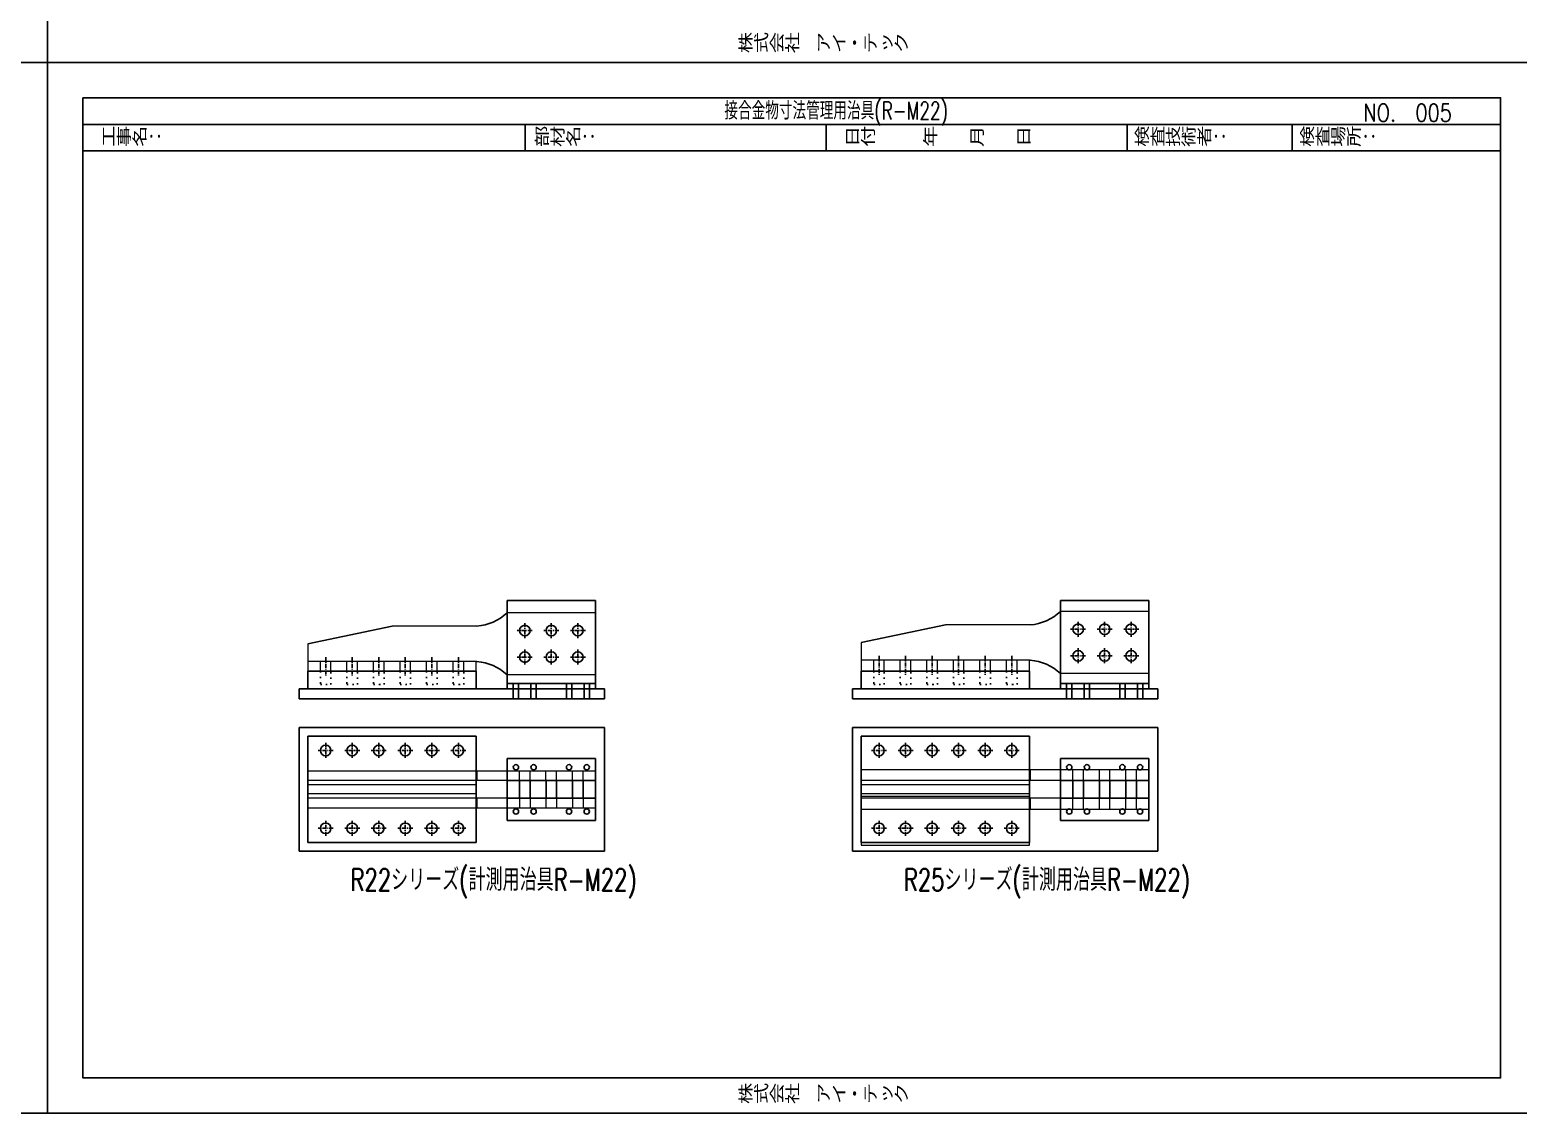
# Model space of a CAD drawing. Header units: millimetres. Extents: x 0 to 18796, y -11 to 7128.
# Drawn here: x 12028 to 15392, y 0 to 2450 of the extents above; entities that cross this region are included whole.
import ezdxf

# ---------------------------------------------------------------- set-up
doc = ezdxf.new("R2010")
doc.units = ezdxf.units.MM
doc.header["$LTSCALE"] = 5
doc.linetypes.add('CENTER1', pattern=[10, 6.25, -1.25, 1.25, -1.25])
doc.linetypes.add('DOT', pattern=[2.5, 0.625, -1.875])
doc.layers.get('0').update_dxf_attribs({"color": 255})
for name, color, linetype in [('01', 7, 'Continuous'), ('LAYER6', 7, 'Continuous'), ('溶接', 241, 'Continuous'), ('金物', 142, 'Continuous')]:
    doc.layers.add(name, color=color, linetype=linetype)
doc.styles.get("Standard").update_dxf_attribs({"font": 'simplex.shx', "width": 0.7, "height": 2.5, "bigfont": '@extfont2.shx'})
doc.styles.add('SUNPOU', font='simplex.shx', dxfattribs={"width": 0.7, "bigfont": 'extfont2.shx'})
doc.styles.add('SUNPOU2', font='simplex.shx', dxfattribs={"width": 0.7, "height": 50, "bigfont": 'extfont2.shx'})

msp = doc.modelspace()

# ---------------------------------------------------------------- linework, layer by layer
at = {"linetype": 'Continuous', "lineweight": -3}
for p, q in [((12148, 2236), (15352, 2236)), ((13148, 2176), (13148, 2236)), ((13828, 2176), (13828, 2236)), ((14508, 2176), (14508, 2236)), ((14881.301, 2176), (14881.301, 2236)), ((12148, 2176), (15352, 2176))]:
    msp.add_line(p, q, dxfattribs=at)
for points in [[(8704, 4752), (12068, 4752), (12068, 2376), (8704, 2376)], [(12068, 4752), (15432, 4752), (15432, 2376), (12068, 2376)], [(8704, 2376), (12068, 2376), (12068, 0), (8704, 0)], [(12068, 2376), (15432, 2376), (15432, 0), (12068, 0)], [(12148, 2296), (15352, 2296), (15352, 80), (12148, 80)]]:
    msp.add_lwpolyline(points, close=True, dxfattribs=at)
at = {"layer": '01', "linetype": 'DOT'}
for p, q in [((12684.754, 999.393), (12684.754, 969.393)), ((12708.754, 969.393), (12708.754, 999.393)), ((12744.754, 999.393), (12744.754, 969.393)), ((12768.754, 969.393), (12768.754, 999.393)), ((12804.754, 999.393), (12804.754, 969.393)), ((12828.754, 969.393), (12828.754, 999.393)), ((12864.754, 999.393), (12864.754, 969.393)), ((12888.754, 969.393), (12888.754, 999.393)), ((12924.754, 999.393), (12924.754, 969.393)), ((12948.754, 969.393), (12948.754, 999.393)), ((12984.754, 999.393), (12984.754, 969.393)), ((13008.754, 969.393), (13008.754, 999.393)), ((13935.307, 999.393), (13935.307, 969.393)), ((13959.307, 969.393), (13959.307, 999.393)), ((13995.307, 999.393), (13995.307, 969.393)), ((14019.307, 969.393), (14019.307, 999.393)), ((14055.307, 999.393), (14055.307, 969.393)), ((14079.307, 969.393), (14079.307, 999.393)), ((14115.307, 999.393), (14115.307, 969.393)), ((14139.307, 969.393), (14139.307, 999.393)), ((14175.307, 999.393), (14175.307, 969.393)), ((14199.307, 969.393), (14199.307, 999.393)), ((14235.307, 999.393), (14235.307, 969.393)), ((14259.307, 969.393), (14259.307, 999.393)), ((12684.754, 969.393), (12708.754, 969.393)), ((12744.754, 969.393), (12768.754, 969.393)), ((12804.754, 969.393), (12828.754, 969.393)), ((12864.754, 969.393), (12888.754, 969.393)), ((12924.754, 969.393), (12948.754, 969.393)), ((12984.754, 969.393), (13008.754, 969.393)), ((13935.307, 969.393), (13959.307, 969.393)), ((13995.307, 969.393), (14019.307, 969.393)), ((14055.307, 969.393), (14079.307, 969.393)), ((14115.307, 969.393), (14139.307, 969.393)), ((14175.307, 969.393), (14199.307, 969.393)), ((14235.307, 969.393), (14259.307, 969.393))]:
    msp.add_line(p, q, dxfattribs=at)
at = {"layer": '01', "linetype": 'Continuous'}
for p, q in [((13120.754, 971.393), (13120.754, 959.393)), ((13120.754, 937.393), (13120.754, 959.393)), ((13132.754, 971.393), (13132.754, 959.393)), ((13132.754, 959.393), (13132.754, 937.393)), ((13160.754, 971.393), (13160.754, 959.393)), ((13160.754, 937.393), (13160.754, 959.393)), ((13172.754, 971.393), (13172.754, 959.393)), ((13172.754, 959.393), (13172.754, 937.393)), ((13240.754, 971.393), (13240.754, 959.393)), ((13240.754, 937.393), (13240.754, 959.393)), ((13252.754, 971.393), (13252.754, 959.393)), ((13252.754, 959.393), (13252.754, 937.393)), ((13280.754, 971.393), (13280.754, 959.393)), ((13280.754, 937.393), (13280.754, 959.393)), ((13292.754, 971.393), (13292.754, 959.393)), ((13292.754, 959.393), (13292.754, 937.393)), ((14371.307, 971.393), (14371.307, 959.393)), ((14371.307, 937.393), (14371.307, 959.393)), ((14383.307, 971.393), (14383.307, 959.393)), ((14383.307, 959.393), (14383.307, 937.393)), ((14411.307, 971.393), (14411.307, 959.393)), ((14411.307, 937.393), (14411.307, 959.393)), ((14423.307, 971.393), (14423.307, 959.393)), ((14423.307, 959.393), (14423.307, 937.393)), ((14491.307, 971.393), (14491.307, 959.393)), ((14491.307, 937.393), (14491.307, 959.393)), ((14503.307, 971.393), (14503.307, 959.393)), ((14503.307, 959.393), (14503.307, 937.393)), ((14531.307, 971.393), (14531.307, 959.393)), ((14531.307, 937.393), (14531.307, 959.393)), ((14543.307, 971.393), (14543.307, 959.393)), ((14543.307, 959.393), (14543.307, 937.393)), ((13134.754, 752.258), (13134.754, 712.258)), ((13158.754, 752.258), (13158.754, 712.258)), ((13194.754, 752.258), (13194.754, 712.258)), ((13218.754, 752.258), (13218.754, 712.258)), ((13254.754, 752.258), (13254.754, 712.258)), ((13278.754, 752.258), (13278.754, 712.258)), ((14385.307, 752.258), (14385.307, 712.258)), ((14409.307, 752.258), (14409.307, 712.258)), ((14445.307, 752.258), (14445.307, 712.258)), ((14469.307, 752.258), (14469.307, 712.258)), ((14505.307, 752.258), (14505.307, 712.258)), ((14529.307, 752.258), (14529.307, 712.258))]:
    msp.add_line(p, q, dxfattribs=at)
at = {"layer": '溶接', "linetype": 'Continuous'}
for p, q in [((13106.754, 975.393), (13106.754, 1159.393)), ((13106.754, 1159.393), (13306.754, 1159.393)), ((13306.754, 1159.393), (13306.754, 975.393)), ((14357.307, 975.393), (14357.307, 1159.393)), ((14357.307, 1159.393), (14557.307, 1159.393)), ((14557.307, 1159.393), (14557.307, 975.393)), ((12656.754, 959.393), (12656.754, 999.393)), ((12656.754, 999.393), (13036.754, 999.393)), ((13036.754, 999.393), (13036.754, 959.393)), ((13907.307, 959.393), (13907.307, 999.393)), ((13907.307, 999.393), (14287.307, 999.393)), ((14287.307, 999.393), (14287.307, 959.393)), ((12636.754, 959.393), (13326.754, 959.393)), ((12636.754, 937.393), (12636.754, 959.393)), ((13036.754, 959.393), (12656.754, 959.393)), ((13106.754, 975.393), (13106.754, 959.393)), ((13306.754, 971.393), (13106.754, 971.393)), ((13106.754, 959.393), (13306.754, 959.393)), ((13306.754, 959.393), (13306.754, 975.393)), ((13326.754, 959.393), (13326.754, 937.393)), ((13887.307, 959.393), (14577.307, 959.393)), ((13887.307, 937.393), (13887.307, 959.393)), ((14287.307, 959.393), (13907.307, 959.393)), ((14357.307, 975.393), (14357.307, 959.393)), ((14557.307, 971.393), (14357.307, 971.393)), ((14357.307, 959.393), (14557.307, 959.393)), ((14557.307, 959.393), (14557.307, 975.393)), ((14577.307, 959.393), (14577.307, 937.393)), ((13326.754, 937.393), (12636.754, 937.393)), ((14577.307, 937.393), (13887.307, 937.393)), ((12636.754, 872.258), (12636.754, 592.258)), ((12636.754, 872.258), (13326.754, 872.258)), ((12656.754, 852.258), (12656.754, 612.258)), ((12656.754, 852.258), (13036.754, 852.258)), ((13036.754, 852.258), (13036.754, 612.258)), ((13326.754, 592.258), (13326.754, 872.258)), ((13887.307, 872.258), (13887.307, 592.258)), ((13887.307, 872.258), (14577.307, 872.258)), ((13907.307, 852.258), (13907.307, 612.258)), ((13907.307, 852.258), (14287.307, 852.258)), ((14287.307, 852.258), (14287.307, 612.258)), ((14577.307, 592.258), (14577.307, 872.258)), ((13106.754, 802.258), (13106.754, 662.258)), ((13306.754, 802.258), (13106.754, 802.258)), ((13106.754, 802.258), (13106.754, 662.258)), ((13306.754, 662.258), (13306.754, 802.258)), ((13306.754, 802.258), (13306.754, 662.258)), ((14357.307, 802.258), (14357.307, 662.258)), ((14557.307, 802.258), (14357.307, 802.258)), ((14357.307, 802.258), (14357.307, 662.258)), ((14557.307, 662.258), (14557.307, 802.258)), ((14557.307, 802.258), (14557.307, 662.258)), ((13106.754, 662.258), (13306.754, 662.258)), ((14357.307, 662.258), (14557.307, 662.258)), ((12656.754, 612.258), (13036.754, 612.258)), ((13907.307, 612.258), (14287.307, 612.258)), ((12636.754, 592.258), (13326.754, 592.258)), ((13887.307, 592.258), (14577.307, 592.258))]:
    msp.add_line(p, q, dxfattribs=at)
for points in [[(13106.754, 712.258), (13106.754, 752.258), (13306.754, 752.258), (13306.754, 712.258)], [(14357.307, 712.258), (14357.307, 752.258), (14557.307, 752.258), (14557.307, 712.258)]]:
    msp.add_lwpolyline(points, close=True, dxfattribs=at)
for centre, radius in [((13146.754, 1091.393), 12), ((13206.754, 1091.393), 12), ((13266.754, 1091.393), 12), ((14397.307, 1094.393), 12), ((14457.307, 1094.393), 12), ((14517.307, 1094.393), 12), ((13146.754, 1031.393), 12), ((13206.754, 1031.393), 12), ((13266.754, 1031.393), 12), ((14397.307, 1034.393), 12), ((14457.307, 1034.393), 12), ((14517.307, 1034.393), 12), ((12696.754, 820.258), 12), ((12696.754, 820.258), 12), ((12756.754, 820.258), 12), ((12816.754, 820.258), 12), ((12876.754, 820.258), 12), ((12936.754, 820.258), 12), ((12996.754, 820.258), 12), ((13947.307, 820.258), 12), ((13947.307, 820.258), 12), ((14007.307, 820.258), 12), ((14067.307, 820.258), 12), ((14127.307, 820.258), 12), ((14187.307, 820.258), 12), ((14247.307, 820.258), 12), ((13126.754, 782.258), 6), ((13126.754, 782.258), 6), ((13166.754, 782.258), 6), ((13166.754, 782.258), 6), ((13246.754, 782.258), 6), ((13246.754, 782.258), 6), ((13286.754, 782.258), 6), ((13286.754, 782.258), 6), ((14377.307, 782.258), 6), ((14377.307, 782.258), 6), ((14417.307, 782.258), 6), ((14417.307, 782.258), 6), ((14497.307, 782.258), 6), ((14497.307, 782.258), 6), ((14537.307, 782.258), 6), ((14537.307, 782.258), 6), ((13126.754, 682.258), 6), ((13126.754, 682.258), 6), ((13166.754, 682.258), 6), ((13166.754, 682.258), 6), ((13246.754, 682.258), 6), ((13246.754, 682.258), 6), ((13286.754, 682.258), 6), ((13286.754, 682.258), 6), ((14377.307, 682.258), 6), ((14377.307, 682.258), 6), ((14417.307, 682.258), 6), ((14417.307, 682.258), 6), ((14497.307, 682.258), 6), ((14497.307, 682.258), 6), ((14537.307, 682.258), 6), ((14537.307, 682.258), 6), ((12696.754, 644.258), 12), ((12696.754, 644.258), 12), ((12756.754, 644.258), 12), ((12816.754, 644.258), 12), ((12876.754, 644.258), 12), ((12936.754, 644.258), 12), ((12996.754, 644.258), 12), ((13947.307, 644.258), 12), ((13947.307, 644.258), 12), ((14007.307, 644.258), 12), ((14067.307, 644.258), 12), ((14127.307, 644.258), 12), ((14187.307, 644.258), 12), ((14247.307, 644.258), 12)]:
    msp.add_circle(centre, radius, dxfattribs=at)
at = {"layer": '金物', "lineweight": 18}
for p, q in [((13306.754, 1131.393), (13106.754, 1131.393)), ((13306.754, 991.393), (13306.754, 1131.393)), ((14557.307, 1134.393), (14357.307, 1134.393)), ((14557.307, 994.393), (14557.307, 1134.393)), ((13038.754, 1101.393), (12846.754, 1101.393)), ((14289.307, 1104.393), (14097.307, 1104.393)), ((12656.754, 1061.393), (12656.754, 1021.393)), ((13907.307, 1064.393), (13907.307, 1024.393)), ((12656.754, 1021.393), (12656.754, 999.393)), ((13038.754, 1021.393), (12656.754, 1021.393)), ((12684.754, 999.393), (12684.754, 1021.393)), ((12708.754, 999.393), (12708.754, 1021.393)), ((12744.754, 999.393), (12744.754, 1021.393)), ((12768.754, 999.393), (12768.754, 1021.393)), ((12804.754, 999.393), (12804.754, 1021.393)), ((12828.754, 999.393), (12828.754, 1021.393)), ((12864.754, 999.393), (12864.754, 1021.393)), ((12888.754, 999.393), (12888.754, 1021.393)), ((12924.754, 999.393), (12924.754, 1021.393)), ((12948.754, 999.393), (12948.754, 1021.393)), ((12984.754, 999.393), (12984.754, 1021.393)), ((13008.754, 999.393), (13008.754, 1021.393)), ((13036.754, 999.393), (13036.754, 1021.393)), ((13907.307, 1024.393), (13907.307, 999.393)), ((14289.307, 1024.393), (13907.307, 1024.393)), ((13935.307, 999.393), (13935.307, 1024.393)), ((13959.307, 999.393), (13959.307, 1024.393)), ((13995.307, 999.393), (13995.307, 1024.393)), ((14019.307, 999.393), (14019.307, 1024.393)), ((14055.307, 999.393), (14055.307, 1024.393)), ((14079.307, 999.393), (14079.307, 1024.393)), ((14115.307, 999.393), (14115.307, 1024.393)), ((14139.307, 999.393), (14139.307, 1024.393)), ((14175.307, 999.393), (14175.307, 1024.393)), ((14199.307, 999.393), (14199.307, 1024.393)), ((14235.307, 999.393), (14235.307, 1024.393)), ((14259.307, 999.393), (14259.307, 1024.393)), ((14287.307, 999.393), (14287.307, 1024.393)), ((12656.754, 999.393), (13036.754, 999.393)), ((13306.754, 991.393), (13106.754, 991.393)), ((13907.307, 999.393), (14287.307, 999.393)), ((14557.307, 994.393), (14357.307, 994.393)), ((12656.754, 742.258), (12656.754, 852.258)), ((12656.754, 852.258), (13036.754, 852.258)), ((13036.754, 852.258), (13036.754, 774.258)), ((13036.754, 852.258), (13036.754, 771.258)), ((13907.307, 742.258), (13907.307, 852.258)), ((13907.307, 852.258), (14287.307, 852.258)), ((14287.307, 852.258), (14287.307, 771.258)), ((14287.307, 852.258), (14287.307, 777.258)), ((12656.754, 742.258), (12656.754, 835.258)), ((13907.307, 742.258), (13907.307, 835.258)), ((12656.754, 774.258), (13306.754, 774.258)), ((13106.754, 752.258), (13106.754, 774.258)), ((13158.754, 752.258), (13158.754, 774.258)), ((13218.754, 752.258), (13218.754, 774.258)), ((13278.754, 752.258), (13278.754, 774.258)), ((13306.754, 752.258), (13306.754, 774.258)), ((13907.307, 777.258), (14557.307, 777.258)), ((14357.307, 752.258), (14357.307, 777.258)), ((14385.307, 752.258), (14385.307, 777.258)), ((14409.307, 752.258), (14409.307, 777.258)), ((14445.307, 752.258), (14445.307, 777.258)), ((14469.307, 752.258), (14469.307, 777.258)), ((14505.307, 752.258), (14505.307, 777.258)), ((14529.307, 752.258), (14529.307, 777.258)), ((14557.307, 752.258), (14557.307, 777.258)), ((13306.754, 752.258), (12656.754, 752.258)), ((13036.754, 742.258), (12656.754, 742.258)), ((13036.754, 752.258), (13036.754, 742.258)), ((13036.754, 752.258), (13036.754, 742.258)), ((13134.708, 751.624), (13134.708, 773.624)), ((13194.708, 751.624), (13194.708, 773.624)), ((13254.708, 751.624), (13254.708, 773.624)), ((14557.307, 752.258), (13907.307, 752.258)), ((14287.307, 742.258), (13907.307, 742.258)), ((14287.307, 752.258), (14287.307, 742.258)), ((14287.307, 752.258), (14287.307, 742.258)), ((12656.754, 722.258), (12656.754, 612.258)), ((13036.754, 722.258), (12656.754, 722.258)), ((12656.754, 722.258), (12656.754, 629.258)), ((13306.754, 712.258), (12656.754, 712.258)), ((13036.754, 712.258), (13036.754, 722.258)), ((13106.754, 712.258), (13106.754, 690.258)), ((13134.708, 711.624), (13134.708, 689.624)), ((13158.754, 712.258), (13158.754, 690.258)), ((13194.708, 711.624), (13194.708, 689.624)), ((13218.754, 712.258), (13218.754, 690.258)), ((13254.708, 711.624), (13254.708, 689.624)), ((13278.754, 712.258), (13278.754, 690.258)), ((13306.754, 712.258), (13306.754, 690.258)), ((13907.307, 722.258), (13907.307, 629.258)), ((14287.307, 722.258), (13907.307, 722.258)), ((14287.307, 716.258), (13907.307, 716.258)), ((13907.307, 716.258), (13907.307, 606.258)), ((14557.307, 712.258), (13907.307, 712.258)), ((14287.307, 712.258), (14287.307, 722.258)), ((14287.307, 706.258), (14287.307, 716.258)), ((14357.307, 712.258), (14357.307, 687.258)), ((14385.307, 687.258), (14385.307, 712.258)), ((14409.307, 687.258), (14409.307, 712.258)), ((14445.307, 687.258), (14445.307, 712.258)), ((14469.307, 687.258), (14469.307, 712.258)), ((14505.307, 687.258), (14505.307, 712.258)), ((14529.307, 687.258), (14529.307, 712.258)), ((14557.307, 712.258), (14557.307, 687.258)), ((12656.754, 690.258), (13306.754, 690.258)), ((13036.754, 629.258), (13036.754, 693.258)), ((13036.754, 612.258), (13036.754, 690.258)), ((13907.307, 687.258), (14557.307, 687.258)), ((14287.307, 629.258), (14287.307, 693.258)), ((14287.307, 606.258), (14287.307, 681.258)), ((12656.754, 612.258), (13036.754, 612.258)), ((13907.307, 606.258), (14287.307, 606.258))]:
    msp.add_line(p, q, dxfattribs=at)
at = {"layer": '金物', "linetype": 'CENTER1', "ltscale": 0.3}
for p, q in [((14397.307, 1111.393), (14397.307, 1077.393)), ((14457.307, 1111.393), (14457.307, 1077.393)), ((14517.307, 1111.393), (14517.307, 1077.393)), ((13163.754, 1091.393), (13129.754, 1091.393)), ((13146.754, 1108.393), (13146.754, 1074.393)), ((13223.754, 1091.393), (13189.754, 1091.393)), ((13206.754, 1108.393), (13206.754, 1074.393)), ((13283.754, 1091.393), (13249.754, 1091.393)), ((13266.754, 1108.393), (13266.754, 1074.393)), ((14414.307, 1094.393), (14380.307, 1094.393)), ((14474.307, 1094.393), (14440.307, 1094.393)), ((14534.307, 1094.393), (14500.307, 1094.393)), ((13146.754, 1014.393), (13146.754, 1048.393)), ((13206.754, 1014.393), (13206.754, 1048.393)), ((13266.754, 1014.393), (13266.754, 1048.393)), ((14397.307, 1017.393), (14397.307, 1051.393)), ((14457.307, 1017.393), (14457.307, 1051.393)), ((14517.307, 1017.393), (14517.307, 1051.393)), ((12696.754, 1031.393), (12696.754, 989.393)), ((12756.754, 1031.393), (12756.754, 989.393)), ((12816.754, 1031.393), (12816.754, 989.393)), ((12876.754, 1031.393), (12876.754, 989.393)), ((12936.754, 1031.393), (12936.754, 989.393)), ((12996.754, 1031.393), (12996.754, 989.393)), ((13163.754, 1031.393), (13129.754, 1031.393)), ((13223.754, 1031.393), (13189.754, 1031.393)), ((13283.754, 1031.393), (13249.754, 1031.393)), ((13947.307, 1034.393), (13947.307, 989.393)), ((14007.307, 1034.393), (14007.307, 989.393)), ((14067.307, 1034.393), (14067.307, 989.393)), ((14127.307, 1034.393), (14127.307, 989.393)), ((14187.307, 1034.393), (14187.307, 989.393)), ((14247.307, 1034.393), (14247.307, 989.393)), ((14414.307, 1034.393), (14380.307, 1034.393)), ((14474.307, 1034.393), (14440.307, 1034.393)), ((14534.307, 1034.393), (14500.307, 1034.393)), ((12713.754, 820.258), (12679.754, 820.258)), ((12696.754, 837.258), (12696.754, 803.258)), ((12773.754, 820.258), (12739.754, 820.258)), ((12756.754, 837.258), (12756.754, 803.258)), ((12833.754, 820.258), (12799.754, 820.258)), ((12816.754, 837.258), (12816.754, 803.258)), ((12893.754, 820.258), (12859.754, 820.258)), ((12876.754, 837.258), (12876.754, 803.258)), ((12953.754, 820.258), (12919.754, 820.258)), ((12936.754, 837.258), (12936.754, 803.258)), ((13013.754, 820.258), (12979.754, 820.258)), ((12996.754, 837.258), (12996.754, 803.258)), ((13964.307, 820.258), (13930.307, 820.258)), ((13947.307, 837.258), (13947.307, 803.258)), ((14024.307, 820.258), (13990.307, 820.258)), ((14007.307, 837.258), (14007.307, 803.258)), ((14084.307, 820.258), (14050.307, 820.258)), ((14067.307, 837.258), (14067.307, 803.258)), ((14144.307, 820.258), (14110.307, 820.258)), ((14127.307, 837.258), (14127.307, 803.258)), ((14204.307, 820.258), (14170.307, 820.258)), ((14187.307, 837.258), (14187.307, 803.258)), ((14264.307, 820.258), (14230.307, 820.258)), ((14247.307, 837.258), (14247.307, 803.258)), ((12713.754, 644.258), (12679.754, 644.258)), ((12696.754, 627.258), (12696.754, 661.258)), ((12773.754, 644.258), (12739.754, 644.258)), ((12756.754, 627.258), (12756.754, 661.258)), ((12833.754, 644.258), (12799.754, 644.258)), ((12816.754, 627.258), (12816.754, 661.258)), ((12893.754, 644.258), (12859.754, 644.258)), ((12876.754, 627.258), (12876.754, 661.258)), ((12953.754, 644.258), (12919.754, 644.258)), ((12936.754, 627.258), (12936.754, 661.258)), ((13013.754, 644.258), (12979.754, 644.258)), ((12996.754, 627.258), (12996.754, 661.258)), ((13964.307, 644.258), (13930.307, 644.258)), ((13947.307, 627.258), (13947.307, 661.258)), ((14024.307, 644.258), (13990.307, 644.258)), ((14007.307, 627.258), (14007.307, 661.258)), ((14084.307, 644.258), (14050.307, 644.258)), ((14067.307, 627.258), (14067.307, 661.258)), ((14144.307, 644.258), (14110.307, 644.258)), ((14127.307, 627.258), (14127.307, 661.258)), ((14204.307, 644.258), (14170.307, 644.258)), ((14187.307, 627.258), (14187.307, 661.258)), ((14264.307, 644.258), (14230.307, 644.258)), ((14247.307, 627.258), (14247.307, 661.258))]:
    msp.add_line(p, q, dxfattribs=at)
at = {"layer": '金物'}
for p, q in [((12656.754, 1061.393), (12846.754, 1101.393)), ((13907.307, 1064.393), (14097.307, 1104.393))]:
    msp.add_line(p, q, dxfattribs=at)
at = {"layer": '金物', "ltscale": 2}
for p, q in [((13038.754, 774.258), (13038.754, 752.258)), ((14289.307, 777.258), (14289.307, 752.258)), ((13038.754, 712.258), (13038.754, 690.258)), ((14289.307, 712.258), (14289.307, 687.258))]:
    msp.add_line(p, q, dxfattribs=at)
at = {"layer": '金物', "ltscale": 2.5}
for centre in [(13146.754, 1091.393), (13206.754, 1091.393), (13266.754, 1091.393), (14397.307, 1094.393), (14457.307, 1094.393), (14517.307, 1094.393), (13146.754, 1031.393), (13206.754, 1031.393), (13266.754, 1031.393), (14397.307, 1034.393), (14457.307, 1034.393), (14517.307, 1034.393), (12696.754, 820.258), (12756.754, 820.258), (12816.754, 820.258), (12876.754, 820.258), (12936.754, 820.258), (12996.754, 820.258), (13947.307, 820.258), (14007.307, 820.258), (14067.307, 820.258), (14127.307, 820.258), (14187.307, 820.258), (14247.307, 820.258), (12696.754, 644.258), (12756.754, 644.258), (12816.754, 644.258), (12876.754, 644.258), (12936.754, 644.258), (12996.754, 644.258), (13947.307, 644.258), (14007.307, 644.258), (14067.307, 644.258), (14127.307, 644.258), (14187.307, 644.258), (14247.307, 644.258)]:
    msp.add_circle(centre, 12, dxfattribs=at)
at = {"layer": '金物', "ltscale": 2}
for centre, start, end in [((13030.964, 1211.117), 274.060941, 313.550946), ((14281.517, 1214.117), 274.060941, 313.550946), ((13030.964, 911.669), 46.449054, 85.939059), ((14281.517, 914.669), 46.449054, 85.939059)]:
    msp.add_arc(centre, 110, start, end, dxfattribs=at)

# ---------------------------------------------------------------- texts
at = {"layer": '01', "linetype": 'Continuous', "style": 'SUNPOU2', "width": 0.7}
for s, p in [('R22シリーズ(計測用治具R-M22)', (12753.133, 502.942)), ('R25シリーズ(計測用治具R-M22)', (14003.686, 502.942))]:
    msp.add_text(s, height=50, dxfattribs=at).set_placement(p)
at = {"layer": 'LAYER6', "color": 0, "linetype": 'Continuous', "lineweight": -3, "width": 0.8}
for s, p in [('株式会社\u3000アイ・テック', (13628.093, 2398.755)), ('株式会社\u3000アイ・テック', (13628.093, 2398.755)), ('NO.  005', (15041.789, 2242.209)), ('工事名：', (12188.009, 2186.926)), ('部材名：', (13167.834, 2186.926)), ('日付\u3000\u3000\u3000年\u3000\u3000月\u3000\u3000日', (13869.219, 2186.926)), ('検査技術者：', (14523.744, 2186.926)), ('検査場所：', (14897.044, 2186.926)), ('株式会社\u3000アイ・テック', (13628.093, 22.755)), ('株式会社\u3000アイ・テック', (13628.093, 22.755))]:
    msp.add_text(s, height=40, dxfattribs=at).set_placement(p)
at = {"layer": 'LAYER6', "color": 0, "linetype": 'Continuous', "lineweight": -3, "style": 'SUNPOU', "width": 0.7}
msp.add_text('接合金物寸法管理用治具(R-M22)', height=40, dxfattribs=at).set_placement((13597.829, 2246.926))

doc.saveas('drawing.dxf')
